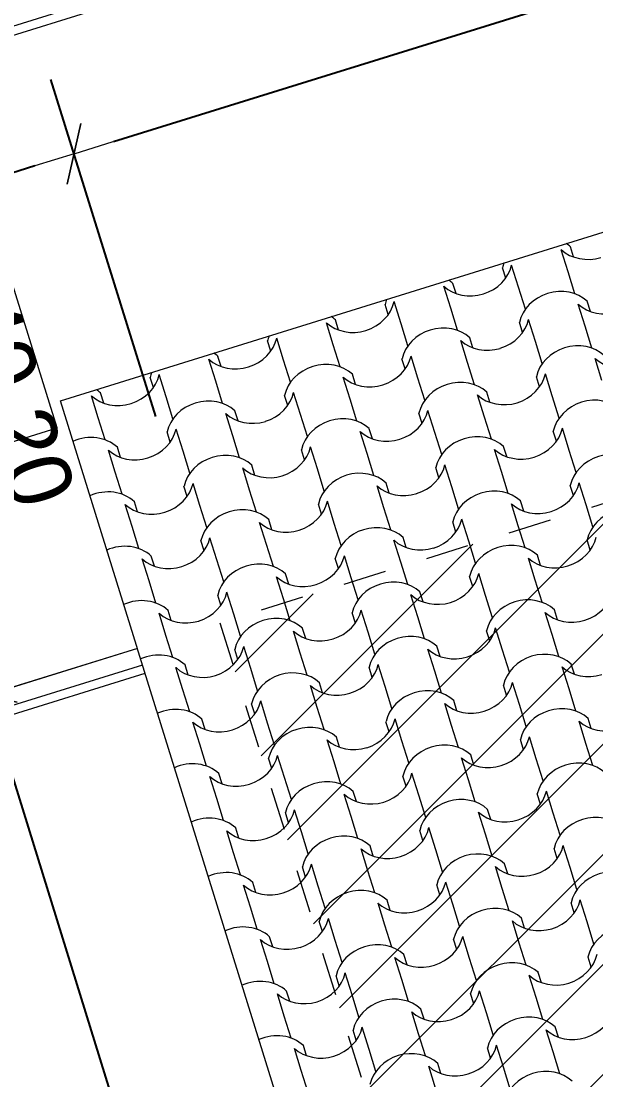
# Model space of a CAD drawing. Header units: metres. Extents: x -111189 to -108577, y -72951 to -72647.
# Drawn here: x -110197.781 to -110196.452, y -72657.891 to -72655.442 of the extents above; entities that cross this region are included whole.
import ezdxf

# ---------------------------------------------------------------- set-up
doc = ezdxf.new("R2010")
doc.units = ezdxf.units.M
doc.header["$MEASUREMENT"] = 0
doc.set_wipeout_variables(frame=1)
doc.linetypes.add('OTK - Traço Ponto', pattern=[0.2, 0.1, -0.05, 0, -0.05])
doc.linetypes.add('Wipeout_Contour', pattern=[1, 0, -1])
for name, color, linetype in [('00 - Cotas Implantação', 7, 'Continuous'), ('02 - PASSEIOS', 7, 'Continuous'), ('03 - COBERTURA', 7, 'Continuous'), ('03 - LAJES', 7, 'Continuous'), ('06 - ESCADAS _ GUARDAS', 7, 'Continuous'), ('07 - MUROS', 7, 'Continuous'), ('12 - COTAS ALTIMÉTRICAS', 7, 'Continuous'), ('13 - IMPLANTAÇÃO (apoio).Layer Apoio', 7, 'Continuous')]:
    doc.layers.add(name, color=color, linetype=linetype)
doc.styles.add('ESTILO_GERADO_2', font='malgunsl.ttf')
doc.styles.add('ESTILO_GERADO_3', font='AGENCYR.TTF')
doc.dimstyles.new('ESTILO_GERADO__1', dxfattribs={"dimtxt": 0.15, "dimasz": 0.095, "dimexe": 0.18, "dimexo": 0.5, "dimgap": 0, "dimtad": 1, "dimzin": 0, "dimdsep": 46, "dimtxsty": 'ESTILO_GERADO_2', "dimblk": 'ARROWHEAD_2', "dimblk1": 'ARROWHEAD_2', "dimblk2": 'ARROWHEAD_2', "dimcen": 0.09, "dimclrd": 7, "dimclre": 7, "dimclrt": 7, "dimadec": 0, "dimazin": 0, "dimtfac": 1, "dimtdec": 4, "dimtmove": 0, "dimatfit": 3, "dimfxl": 1, "dimtolj": 1, "dimtzin": 0, "dimarcsym": 0})

# ---------------------------------------------------------------- blocks, each defined once
blk = doc.blocks.new('Malha_3_1', base_point=(-111177.2485, -72920.6853))
at = {"color": 254, "linetype": 'Wipeout_Contour', "lineweight": 0, "ltscale": 531822.999304}
blk.add_wipeout([(-111177.2485, -72920.6853), (-111177.1758, -72920.8198), (-111172.8728, -72919.4822), (-111172.9173, -72919.3389)], dxfattribs=at).dxf.layer = '07 - MUROS'
blk = doc.blocks.new('Malha_8_1', base_point=(-111182.45, -72914.5203))
at = {"color": 254, "linetype": 'Wipeout_Contour', "lineweight": 0, "ltscale": 1861428.278801215}
blk.add_wipeout([(-111182.45, -72914.5203), (-111181.1398, -72916.9324), (-111179.283, -72920.3506), (-111178.6992, -72921.4255), (-111173.1932, -72931.5618), (-111171.3979, -72934.867), (-111163.9365, -72948.6033), (-111162.5896, -72948.18), (-111170.1617, -72934.1975), (-111171.9536, -72930.8885), (-111177.4458, -72920.7467), (-111178.0283, -72919.6711), (-111179.8807, -72916.2505), (-111181.0503, -72914.0907)], dxfattribs=at).dxf.layer = '02 - PASSEIOS'
blk = doc.blocks.new('Malha_12_1', base_point=(-111174.3436, -72914.76))
at = {"color": 254, "linetype": 'Wipeout_Contour', "lineweight": 0, "ltscale": 1063623.728961419}
blk.add_wipeout([(-111174.3436, -72914.76), (-111178.4921, -72916.0334), (-111177.5091, -72919.1956), (-111176.2586, -72918.8068), (-111170.9415, -72917.1539), (-111170.4962, -72918.5863), (-111169.5848, -72918.303), (-111170.9885, -72913.7301)], dxfattribs=at).dxf.layer = '07 - MUROS'
blk = doc.blocks.new('Laje_10_1', base_point=(-111163.6747, -72914.895))
at = {"layer": '03 - LAJES', "color": 7, "linetype": 'Continuous', "lineweight": 13, "flags": 128}
blk.add_lwpolyline([(-111173.1109, -72919.3991), (-111173.4069, -72919.4911), (-111173.8522, -72918.0588), (-111169.1635, -72916.6012)], dxfattribs=at)
blk = doc.blocks.new('Guarda_7_1', base_point=(-110957.0649, -73026.2797))
at = {"layer": '06 - ESCADAS _ GUARDAS', "color": 254, "linetype": 'Continuous', "lineweight": 13}
for p, q in [((-111169.1517, -72916.6394), (-111173.827, -72918.0928)), ((-111173.8211, -72918.1119), (-111169.1457, -72916.6585))]:
    blk.add_line(p, q, dxfattribs=at)
at = {"layer": '06 - ESCADAS _ GUARDAS', "color": 7, "linetype": 'Continuous', "lineweight": 13}
for p, q in [((-111169.1517, -72916.6394), (-111173.827, -72918.0928)), ((-111173.8211, -72918.1119), (-111169.1457, -72916.6585))]:
    blk.add_line(p, q, dxfattribs=at)
blk = doc.blocks.new('Laje_22_1', base_point=(-111173.9778, -72919.6686))
at = {"layer": '03 - LAJES', "color": 7, "linetype": 'Continuous', "lineweight": 13, "flags": 128}
blk.add_lwpolyline([(-111173.1109, -72919.3991), (-111173.9778, -72919.6686), (-111172.4194, -72924.682), (-111171.5524, -72924.4125)], dxfattribs=at)
blk = doc.blocks.new('Cotas de Nível_5_1', base_point=(-111173.5571, -72918.6706))
at = {"layer": '12 - COTAS ALTIMÉTRICAS', "color": 7, "linetype": 'Continuous', "lineweight": 5, "flags": 128}
blk.add_lwpolyline([(-111173.6395, -72918.4837), (-111173.4945, -72918.9501), (-111173.2967, -72918.8886), (-111173.4417, -72918.4222)], close=True, dxfattribs=at)
at = {"layer": '12 - COTAS ALTIMÉTRICAS', "color": 7, "lineweight": 5, "insert": (-111173.6037, -72918.5025), "char_height": 0.15, "attachment_point": 7, "rotation": 287.2685, "style": 'ESTILO_GERADO_3'}
blk.add_mtext('\\A1;{\\pql;\\fAgency FB|b0|i0|c0|p0;\\W1.000000;+40,20}', dxfattribs=at)
blk = doc.blocks.new('*X118', base_point=(-110957.0649, -73026.2797))
at = {"layer": '03 - COBERTURA', "color": 253, "linetype": 'Continuous', "lineweight": 9}
for p, q in [((-111172.1021, -72918.4935), (-111172.1094, -72918.4701)), ((-111172.1145, -72918.5276), (-111172.1304, -72918.4766)), ((-111172.2589, -72918.5423), (-111172.2662, -72918.5188)), ((-111172.2294, -72918.5633), (-111172.2452, -72918.5123)), ((-111172.0987, -72918.5786), (-111172.1145, -72918.5276)), ((-111172.3862, -72918.6121), (-111172.4021, -72918.5611)), ((-111172.3737, -72918.578), (-111172.381, -72918.5545)), ((-111172.2135, -72918.6143), (-111172.2294, -72918.5633)), ((-111172.5306, -72918.6267), (-111172.5379, -72918.6033)), ((-111172.501, -72918.6478), (-111172.5169, -72918.5968)), ((-111172.3703, -72918.6631), (-111172.3862, -72918.6121)), ((-111172.0754, -72918.6534), (-111172.0913, -72918.6024)), ((-111172.063, -72918.6193), (-111172.0703, -72918.5959)), ((-111172.6454, -72918.6624), (-111172.6527, -72918.639)), ((-111172.1902, -72918.6891), (-111172.2061, -72918.6381)), ((-111172.6578, -72918.6965), (-111172.6737, -72918.6455)), ((-111172.4851, -72918.6988), (-111172.501, -72918.6478)), ((-111172.2198, -72918.6681), (-111172.2271, -72918.6446)), ((-111172.0596, -72918.7044), (-111172.0754, -72918.6534)), ((-111172.8022, -72918.7112), (-111172.8095, -72918.6877)), ((-111172.7727, -72918.7322), (-111172.7885, -72918.6812)), ((-111172.3471, -72918.7379), (-111172.3629, -72918.6868)), ((-111172.3346, -72918.7038), (-111172.3419, -72918.6803)), ((-111172.1744, -72918.7401), (-111172.1902, -72918.6891)), ((-111172.642, -72918.7475), (-111172.6578, -72918.6965)), ((-111172.9295, -72918.781), (-111172.9454, -72918.73)), ((-111172.9171, -72918.7469), (-111172.9244, -72918.7234)), ((-111172.7568, -72918.7832), (-111172.7727, -72918.7322)), ((-111172.4915, -72918.7525), (-111172.4988, -72918.7291)), ((-111172.4619, -72918.7736), (-111172.4778, -72918.7225)), ((-111172.3312, -72918.7889), (-111172.3471, -72918.7379)), ((-111172.0363, -72918.7792), (-111172.0522, -72918.7282)), ((-111172.1511, -72918.8149), (-111172.167, -72918.7639)), ((-111173.0739, -72918.7956), (-111173.0812, -72918.7722)), ((-111173.0443, -72918.8167), (-111173.0602, -72918.7656)), ((-111172.9136, -72918.832), (-111172.9295, -72918.781)), ((-111172.6187, -72918.8223), (-111172.6346, -72918.7713)), ((-111172.6063, -72918.7882), (-111172.6136, -72918.7648)), ((-111172.446, -72918.8246), (-111172.4619, -72918.7736)), ((-111172.1807, -72918.7939), (-111172.188, -72918.7704)), ((-111173.1887, -72918.8313), (-111173.196, -72918.8079)), ((-111172.7336, -72918.858), (-111172.7494, -72918.807)), ((-111172.308, -72918.8637), (-111172.3238, -72918.8126)), ((-111172.2955, -72918.8296), (-111172.3028, -72918.8061)), ((-111173.2012, -72918.8654), (-111173.217, -72918.8144)), ((-111173.0285, -72918.8677), (-111173.0443, -72918.8167)), ((-111172.7631, -72918.837), (-111172.7704, -72918.8135)), ((-111172.6029, -72918.8733), (-111172.6187, -72918.8223)), ((-111172.1353, -72918.8659), (-111172.1511, -72918.8149)), ((-111172.8904, -72918.9068), (-111172.9063, -72918.8557)), ((-111172.878, -72918.8727), (-111172.8852, -72918.8492)), ((-111172.7177, -72918.909), (-111172.7336, -72918.858)), ((-111172.4524, -72918.8783), (-111172.4597, -72918.8549)), ((-111172.4228, -72918.8993), (-111172.4387, -72918.8483)), ((-111173.1853, -72918.9164), (-111173.2012, -72918.8654)), ((-111172.2921, -72918.9147), (-111172.308, -72918.8637)), ((-111173.0348, -72918.9214), (-111173.0421, -72918.898)), ((-111173.0052, -72918.9424), (-111173.0211, -72918.8914)), ((-111172.8745, -72918.9578), (-111172.8904, -72918.9068)), ((-111172.5796, -72918.9481), (-111172.5955, -72918.8971)), ((-111172.5672, -72918.914), (-111172.5745, -72918.8906)), ((-111172.4069, -72918.9504), (-111172.4228, -72918.8993)), ((-111172.1416, -72918.9197), (-111172.1489, -72918.8962)), ((-111172.112, -72918.9407), (-111172.1279, -72918.8897)), ((-111173.1496, -72918.9571), (-111173.1569, -72918.9337)), ((-111172.6945, -72918.9838), (-111172.7103, -72918.9328)), ((-111172.2564, -72918.9553), (-111172.2637, -72918.9319)), ((-111173.1621, -72918.9912), (-111173.1779, -72918.9402)), ((-111172.9894, -72918.9935), (-111173.0052, -72918.9424)), ((-111172.724, -72918.9628), (-111172.7313, -72918.9393)), ((-111172.5638, -72918.9991), (-111172.5796, -72918.9481)), ((-111172.2689, -72918.9894), (-111172.2847, -72918.9384)), ((-111172.0962, -72918.9917), (-111172.112, -72918.9407)), ((-111172.8513, -72919.0325), (-111172.8672, -72918.9815)), ((-111172.8389, -72918.9985), (-111172.8461, -72918.975)), ((-111172.6786, -72919.0348), (-111172.6945, -72918.9838)), ((-111172.4133, -72919.0041), (-111172.4206, -72918.9806)), ((-111172.3837, -72919.0251), (-111172.3996, -72918.9741)), ((-111173.1462, -72919.0422), (-111173.1621, -72918.9912)), ((-111172.253, -72919.0405), (-111172.2689, -72918.9894)), ((-111172.9957, -72919.0472), (-111173.003, -72919.0238)), ((-111172.9661, -72919.0682), (-111172.982, -72919.0172)), ((-111172.8354, -72919.0836), (-111172.8513, -72919.0325)), ((-111172.5405, -72919.0739), (-111172.5564, -72919.0229)), ((-111172.5281, -72919.0398), (-111172.5354, -72919.0163)), ((-111172.3678, -72919.0761), (-111172.3837, -72919.0251)), ((-111172.1025, -72919.0454), (-111172.1098, -72919.022)), ((-111172.0729, -72919.0665), (-111172.0888, -72919.0155)), ((-111172.2173, -72919.0811), (-111172.2246, -72919.0577)), ((-111173.123, -72919.117), (-111173.1388, -72919.066)), ((-111173.1105, -72919.0829), (-111173.1178, -72919.0594)), ((-111172.9503, -72919.1193), (-111172.9661, -72919.0682)), ((-111172.6849, -72919.0886), (-111172.6922, -72919.0651)), ((-111172.6554, -72919.1096), (-111172.6712, -72919.0586)), ((-111172.5247, -72919.1249), (-111172.5405, -72919.0739)), ((-111172.2298, -72919.1152), (-111172.2456, -72919.0642)), ((-111172.0571, -72919.1175), (-111172.0729, -72919.0665)), ((-111172.7998, -72919.1242), (-111172.807, -72919.1008)), ((-111172.3742, -72919.1299), (-111172.3815, -72919.1064)), ((-111172.3446, -72919.1509), (-111172.3605, -72919.0999)), ((-111173.1071, -72919.168), (-111173.123, -72919.117)), ((-111172.8122, -72919.1583), (-111172.8281, -72919.1073)), ((-111172.6395, -72919.1606), (-111172.6554, -72919.1096)), ((-111172.2139, -72919.1662), (-111172.2298, -72919.1152)), ((-111172.9566, -72919.173), (-111172.9639, -72919.1495)), ((-111172.927, -72919.194), (-111172.9429, -72919.143)), ((-111172.5014, -72919.1997), (-111172.5173, -72919.1487)), ((-111172.489, -72919.1656), (-111172.4963, -72919.1421)), ((-111172.3287, -72919.2019), (-111172.3446, -72919.1509)), ((-111172.0634, -72919.1712), (-111172.0707, -72919.1478)), ((-111172.7963, -72919.2094), (-111172.8122, -72919.1583)), ((-111173.0839, -72919.2428), (-111173.0997, -72919.1918)), ((-111173.0714, -72919.2087), (-111173.0787, -72919.1852)), ((-111172.9112, -72919.245), (-111172.927, -72919.194)), ((-111172.6458, -72919.2143), (-111172.6531, -72919.1909)), ((-111172.6163, -72919.2354), (-111172.6321, -72919.1844)), ((-111172.4856, -72919.2507), (-111172.5014, -72919.1997)), ((-111172.1907, -72919.241), (-111172.2065, -72919.19)), ((-111172.1782, -72919.2069), (-111172.1855, -72919.1835)), ((-111172.7606, -72919.25), (-111172.7679, -72919.2266)), ((-111172.3055, -72919.2767), (-111172.3214, -72919.2257)), ((-111173.068, -72919.2938), (-111173.0839, -72919.2428)), ((-111172.7731, -72919.2841), (-111172.789, -72919.2331)), ((-111172.6004, -72919.2864), (-111172.6163, -72919.2354)), ((-111172.3351, -72919.2557), (-111172.3424, -72919.2322)), ((-111172.1748, -72919.292), (-111172.1907, -72919.241)), ((-111172.9175, -72919.2988), (-111172.9248, -72919.2753)), ((-111172.8879, -72919.3198), (-111172.9038, -72919.2688)), ((-111172.4623, -72919.3255), (-111172.4782, -72919.2745)), ((-111172.4499, -72919.2914), (-111172.4572, -72919.2679)), ((-111172.2896, -72919.3277), (-111172.3055, -72919.2767)), ((-111172.7572, -72919.3351), (-111172.7731, -72919.2841)), ((-111173.0448, -72919.3686), (-111173.0606, -72919.3176)), ((-111173.0323, -72919.3345), (-111173.0396, -72919.311)), ((-111172.8721, -72919.3708), (-111172.8879, -72919.3198)), ((-111172.6067, -72919.3401), (-111172.614, -72919.3167)), ((-111172.5771, -72919.3612), (-111172.593, -72919.3101)), ((-111172.4465, -72919.3765), (-111172.4623, -72919.3255)), ((-111172.1516, -72919.3668), (-111172.1674, -72919.3158)), ((-111172.1391, -72919.3327), (-111172.1464, -72919.3093)), ((-111172.2664, -72919.4025), (-111172.2822, -72919.3515)), ((-111173.0289, -72919.4196), (-111173.0448, -72919.3686)), ((-111172.734, -72919.4099), (-111172.7498, -72919.3589)), ((-111172.7215, -72919.3758), (-111172.7288, -72919.3524)), ((-111172.5613, -72919.4122), (-111172.5771, -72919.3612)), ((-111172.296, -72919.3815), (-111172.3033, -72919.358)), ((-111172.1357, -72919.4178), (-111172.1516, -72919.3668)), ((-111172.8488, -72919.4456), (-111172.8647, -72919.3946)), ((-111172.4232, -72919.4513), (-111172.4391, -72919.4002)), ((-111172.4108, -72919.4172), (-111172.4181, -72919.3937)), ((-111172.8784, -72919.4246), (-111172.8857, -72919.4011)), ((-111172.7181, -72919.4609), (-111172.734, -72919.4099)), ((-111172.2505, -72919.4535), (-111172.2664, -72919.4025)), ((-111173.0056, -72919.4944), (-111173.0215, -72919.4433)), ((-111172.9932, -72919.4603), (-111173.0005, -72919.4368)), ((-111172.8329, -72919.4966), (-111172.8488, -72919.4456)), ((-111172.5676, -72919.4659), (-111172.5749, -72919.4425)), ((-111172.538, -72919.4869), (-111172.5539, -72919.4359)), ((-111172.1125, -72919.4926), (-111172.1283, -72919.4416)), ((-111172.1, -72919.4585), (-111172.1073, -72919.4351)), ((-111172.4074, -72919.5023), (-111172.4232, -72919.4513)), ((-111172.9898, -72919.5454), (-111173.0056, -72919.4944)), ((-111172.6949, -72919.5357), (-111172.7107, -72919.4847)), ((-111172.6824, -72919.5016), (-111172.6897, -72919.4782)), ((-111172.5222, -72919.538), (-111172.538, -72919.4869)), ((-111172.2569, -72919.5073), (-111172.2642, -72919.4838)), ((-111172.2273, -72919.5283), (-111172.2431, -72919.4773)), ((-111172.0966, -72919.5436), (-111172.1125, -72919.4926)), ((-111172.8097, -72919.5714), (-111172.8256, -72919.5204)), ((-111172.3717, -72919.543), (-111172.379, -72919.5195)), ((-111172.8393, -72919.5504), (-111172.8466, -72919.5269)), ((-111172.679, -72919.5867), (-111172.6949, -72919.5357)), ((-111172.3841, -72919.577), (-111172.4, -72919.526)), ((-111172.2114, -72919.5793), (-111172.2273, -72919.5283)), ((-111172.9665, -72919.6202), (-111172.9824, -72919.5691)), ((-111172.9541, -72919.5861), (-111172.9614, -72919.5626)), ((-111172.7938, -72919.6224), (-111172.8097, -72919.5714)), ((-111172.5285, -72919.5917), (-111172.5358, -72919.5683)), ((-111172.4989, -72919.6127), (-111172.5148, -72919.5617)), ((-111172.0734, -72919.6184), (-111172.0892, -72919.5674)), ((-111172.0609, -72919.5843), (-111172.0682, -72919.5608)), ((-111172.3683, -72919.6281), (-111172.3841, -72919.577)), ((-111172.9507, -72919.6712), (-111172.9665, -72919.6202)), ((-111172.6558, -72919.6615), (-111172.6716, -72919.6105)), ((-111172.6433, -72919.6274), (-111172.6506, -72919.6039)), ((-111172.4831, -72919.6638), (-111172.4989, -72919.6127)), ((-111172.2178, -72919.633), (-111172.2251, -72919.6096)), ((-111172.1882, -72919.6541), (-111172.204, -72919.6031)), ((-111172.0575, -72919.6694), (-111172.0734, -72919.6184)), ((-111172.3326, -72919.6687), (-111172.3399, -72919.6453)), ((-111172.8002, -72919.6762), (-111172.8075, -72919.6527)), ((-111172.7706, -72919.6972), (-111172.7865, -72919.6462)), ((-111172.6399, -72919.7125), (-111172.6558, -72919.6615)), ((-111172.345, -72919.7028), (-111172.3609, -72919.6518)), ((-111172.1723, -72919.7051), (-111172.1882, -72919.6541)), ((-111172.915, -72919.7118), (-111172.9223, -72919.6884)), ((-111172.4894, -72919.7175), (-111172.4967, -72919.694)), ((-111172.4598, -72919.7385), (-111172.4757, -72919.6875)), ((-111172.9274, -72919.7459), (-111172.9433, -72919.6949)), ((-111172.7547, -72919.7482), (-111172.7706, -72919.6972)), ((-111172.3292, -72919.7538), (-111172.345, -72919.7028)), ((-111172.6167, -72919.7873), (-111172.6325, -72919.7363)), ((-111172.6042, -72919.7532), (-111172.6115, -72919.7297)), ((-111172.444, -72919.7895), (-111172.4598, -72919.7385)), ((-111172.1787, -72919.7588), (-111172.186, -72919.7354)), ((-111172.1491, -72919.7799), (-111172.1649, -72919.7289)), ((-111172.9116, -72919.797), (-111172.9274, -72919.7459)), ((-111172.7611, -72919.8019), (-111172.7684, -72919.7785)), ((-111172.7315, -72919.823), (-111172.7474, -72919.772)), ((-111172.6008, -72919.8383), (-111172.6167, -72919.7873)), ((-111172.3059, -72919.8286), (-111172.3218, -72919.7776)), ((-111172.2935, -72919.7945), (-111172.3008, -72919.7711)), ((-111172.1332, -72919.8309), (-111172.1491, -72919.7799)), ((-111172.8759, -72919.8376), (-111172.8832, -72919.8142)), ((-111172.4207, -72919.8643), (-111172.4366, -72919.8133)), ((-111172.8883, -72919.8717), (-111172.9042, -72919.8207)), ((-111172.7156, -72919.874), (-111172.7315, -72919.823)), ((-111172.4503, -72919.8433), (-111172.4576, -72919.8198)), ((-111172.2901, -72919.8796), (-111172.3059, -72919.8286)), ((-111172.5776, -72919.9131), (-111172.5934, -72919.8621)), ((-111172.5651, -72919.879), (-111172.5724, -72919.8555)), ((-111172.4049, -72919.9153), (-111172.4207, -72919.8643)), ((-111172.1396, -72919.8846), (-111172.1468, -72919.8612)), ((-111172.11, -72919.9057), (-111172.1258, -72919.8546)), ((-111172.8725, -72919.9227), (-111172.8883, -72919.8717)), ((-111172.722, -72919.9277), (-111172.7293, -72919.9043)), ((-111172.6924, -72919.9488), (-111172.7083, -72919.8977)), ((-111172.5617, -72919.9641), (-111172.5776, -72919.9131)), ((-111172.2668, -72919.9544), (-111172.2827, -72919.9034)), ((-111172.2544, -72919.9203), (-111172.2617, -72919.8969)), ((-111172.0941, -72919.9567), (-111172.11, -72919.9057)), ((-111172.3816, -72919.9901), (-111172.3975, -72919.9391)), ((-111172.8492, -72919.9975), (-111172.8651, -72919.9465)), ((-111172.8368, -72919.9634), (-111172.8441, -72919.94)), ((-111172.6765, -72919.9998), (-111172.6924, -72919.9488)), ((-111172.4112, -72919.9691), (-111172.4185, -72919.9456)), ((-111172.251, -72920.0054), (-111172.2668, -72919.9544)), ((-111172.5385, -72920.0389), (-111172.5543, -72919.9878)), ((-111172.526, -72920.0048), (-111172.5333, -72919.9813)), ((-111172.1005, -72920.0104), (-111172.1077, -72919.987)), ((-111172.0709, -72920.0314), (-111172.0867, -72919.9804)), ((-111172.8334, -72920.0485), (-111172.8492, -72919.9975)), ((-111172.3658, -72920.0411), (-111172.3816, -72919.9901)), ((-111172.6829, -72920.0535), (-111172.6902, -72920.0301)), ((-111172.6533, -72920.0746), (-111172.6691, -72920.0235)), ((-111172.2277, -72920.0802), (-111172.2436, -72920.0292)), ((-111172.2153, -72920.0461), (-111172.2226, -72920.0227)), ((-111172.055, -72920.0825), (-111172.0709, -72920.0314)), ((-111172.5226, -72920.0899), (-111172.5385, -72920.0389)), ((-111172.8101, -72920.1233), (-111172.826, -72920.0723)), ((-111172.7977, -72920.0892), (-111172.805, -72920.0658)), ((-111172.6374, -72920.1256), (-111172.6533, -72920.0746)), ((-111172.3721, -72920.0949), (-111172.3794, -72920.0714)), ((-111172.3425, -72920.1159), (-111172.3584, -72920.0649)), ((-111172.2119, -72920.1312), (-111172.2277, -72920.0802)), ((-111172.4869, -72920.1306), (-111172.4942, -72920.1071)), ((-111172.7943, -72920.1743), (-111172.8101, -72920.1233)), ((-111172.4994, -72920.1646), (-111172.5152, -72920.1136)), ((-111172.3267, -72920.1669), (-111172.3425, -72920.1159)), ((-111172.0614, -72920.1362), (-111172.0686, -72920.1128)), ((-111172.6438, -72920.1793), (-111172.6511, -72920.1559)), ((-111172.6142, -72920.2003), (-111172.63, -72920.1493)), ((-111172.1886, -72920.206), (-111172.2045, -72920.155)), ((-111172.1762, -72920.1719), (-111172.1835, -72920.1484)), ((-111172.4835, -72920.2157), (-111172.4994, -72920.1646)), ((-111172.771, -72920.2491), (-111172.7869, -72920.1981)), ((-111172.7586, -72920.215), (-111172.7659, -72920.1916)), ((-111172.5983, -72920.2514), (-111172.6142, -72920.2003)), ((-111172.333, -72920.2207), (-111172.3403, -72920.1972)), ((-111172.3034, -72920.2417), (-111172.3193, -72920.1907)), ((-111172.1728, -72920.257), (-111172.1886, -72920.206)), ((-111172.4478, -72920.2563), (-111172.4551, -72920.2329)), ((-111172.7552, -72920.3001), (-111172.771, -72920.2491)), ((-111172.4603, -72920.2904), (-111172.4761, -72920.2394)), ((-111172.2876, -72920.2927), (-111172.3034, -72920.2417)), ((-111172.6047, -72920.3051), (-111172.612, -72920.2816)), ((-111172.5751, -72920.3261), (-111172.5909, -72920.2751)), ((-111172.1495, -72920.3318), (-111172.1654, -72920.2808)), ((-111172.1371, -72920.2977), (-111172.1444, -72920.2742)), ((-111172.4444, -72920.3415), (-111172.4603, -72920.2904)), ((-111172.7319, -72920.3749), (-111172.7478, -72920.3239)), ((-111172.7195, -72920.3408), (-111172.7268, -72920.3173)), ((-111172.5592, -72920.3771), (-111172.5751, -72920.3261)), ((-111172.2939, -72920.3464), (-111172.3012, -72920.323)), ((-111172.2643, -72920.3675), (-111172.2802, -72920.3165)), ((-111172.1337, -72920.3828), (-111172.1495, -72920.3318)), ((-111172.7161, -72920.4259), (-111172.7319, -72920.3749)), ((-111172.4212, -72920.4162), (-111172.437, -72920.3652)), ((-111172.4087, -72920.3821), (-111172.416, -72920.3587)), ((-111172.2485, -72920.4185), (-111172.2643, -72920.3675))]:
    blk.add_line(p, q, dxfattribs=at)
for centre, major_axis, start_param, end_param in [((-111172.1771, -72918.529), (0.0878, 0.0273), 0.466079, 0.612828), ((-111172.0626, -72918.417), (0.0883, 0.0274), 3.612631, 4.709413), ((-111172.3348, -72918.5017), (0.0883, 0.0274), 4.715365, 5.812147), ((-111172.1771, -72918.529), (0.0878, 0.0273), 2.528764, 2.675513), ((-111172.3343, -72918.5015), (0.0883, 0.0274), 3.612631, 4.709413), ((-111172.4487, -72918.6135), (0.0878, 0.0273), 0.466079, 0.612828), ((-111172.138, -72918.6548), (0.0878, 0.0273), 0.466079, 2.675513), ((-111172.4487, -72918.6135), (0.0878, 0.0273), 2.528764, 2.675513), ((-111172.6065, -72918.5861), (0.0883, 0.0274), 4.715365, 5.812147), ((-111172.0235, -72918.5428), (0.0883, 0.0274), 3.612631, 4.709413), ((-111172.7204, -72918.6979), (0.0878, 0.0273), 0.466079, 0.612828), ((-111172.2957, -72918.6274), (0.0883, 0.0274), 4.715365, 5.812147), ((-111172.6059, -72918.5859), (0.0883, 0.0274), 3.612631, 4.709413), ((-111172.4096, -72918.7393), (0.0878, 0.0273), 0.466079, 2.675513), ((-111172.8781, -72918.6705), (0.0883, 0.0274), 4.715365, 5.812147), ((-111172.7204, -72918.6979), (0.0878, 0.0273), 2.528764, 2.675513), ((-111172.2952, -72918.6273), (0.0883, 0.0274), 3.612631, 4.709413), ((-111172.0989, -72918.7806), (0.0878, 0.0273), 0.466079, 2.675513), ((-111172.8776, -72918.6704), (0.0883, 0.0274), 3.612631, 4.709413), ((-111172.992, -72918.7824), (0.0878, 0.0273), 0.466079, 0.612828), ((-111172.6813, -72918.8237), (0.0878, 0.0273), 0.466079, 2.675513), ((-111172.5674, -72918.7119), (0.0883, 0.0274), 4.715365, 5.812147), ((-111171.9844, -72918.6686), (0.0883, 0.0274), 3.612631, 4.709413), ((-111172.992, -72918.7824), (0.0878, 0.0273), 2.528764, 2.675513), ((-111172.2566, -72918.7532), (0.0883, 0.0274), 4.715365, 5.812147), ((-111173.1498, -72918.755), (0.0883, 0.0274), 4.715365, 5.812147), ((-111172.5668, -72918.7117), (0.0883, 0.0274), 3.612631, 4.709413), ((-111172.3705, -72918.865), (0.0878, 0.0273), 0.466079, 2.675513), ((-111173.2637, -72918.8668), (0.0878, 0.0273), 0.466079, 0.612828), ((-111172.839, -72918.7963), (0.0883, 0.0274), 4.715365, 5.812147), ((-111172.2561, -72918.7531), (0.0883, 0.0274), 3.612631, 4.709413), ((-111173.1493, -72918.7548), (0.0883, 0.0274), 3.612631, 4.709413), ((-111172.9529, -72918.9082), (0.0878, 0.0273), 0.466079, 2.675513), ((-111172.0597, -72918.9064), (0.0878, 0.0273), 0.466079, 2.675513), ((-111172.8385, -72918.7962), (0.0883, 0.0274), 3.612631, 4.709413), ((-111172.6422, -72918.9495), (0.0878, 0.0273), 0.466079, 2.675513), ((-111172.5283, -72918.8377), (0.0883, 0.0274), 4.715365, 5.812147), ((-111173.2246, -72918.9926), (0.0878, 0.0273), 0.466079, 1.703025), ((-111173.1107, -72918.8808), (0.0883, 0.0274), 4.715365, 5.812147), ((-111172.5277, -72918.8375), (0.0883, 0.0274), 3.612631, 4.709413), ((-111172.3314, -72918.9908), (0.0878, 0.0273), 0.466079, 2.675513), ((-111172.2175, -72918.879), (0.0883, 0.0274), 4.715365, 5.812147), ((-111172.7999, -72918.9221), (0.0883, 0.0274), 4.715365, 5.812147), ((-111173.1101, -72918.8806), (0.0883, 0.0274), 3.612631, 4.709413), ((-111172.9138, -72919.0339), (0.0878, 0.0273), 0.466079, 2.675513), ((-111172.217, -72918.8789), (0.0883, 0.0274), 3.612631, 4.709413), ((-111172.0206, -72919.0322), (0.0878, 0.0273), 0.466079, 2.675513), ((-111172.7994, -72918.922), (0.0883, 0.0274), 3.612631, 4.709413), ((-111172.4892, -72918.9635), (0.0883, 0.0274), 4.715365, 5.812147), ((-111172.6031, -72919.0753), (0.0878, 0.0273), 0.466079, 2.675513), ((-111173.1855, -72919.1184), (0.0878, 0.0273), 0.466079, 1.703025), ((-111173.0716, -72919.0066), (0.0883, 0.0274), 4.715365, 5.812147), ((-111172.4886, -72918.9633), (0.0883, 0.0274), 3.612631, 4.709413), ((-111172.2923, -72919.1166), (0.0878, 0.0273), 0.466079, 2.675513), ((-111172.1784, -72919.0048), (0.0883, 0.0274), 4.715365, 5.812147), ((-111173.071, -72919.0064), (0.0883, 0.0274), 3.612631, 4.709413), ((-111172.8747, -72919.1597), (0.0878, 0.0273), 0.466079, 2.675513), ((-111172.7608, -72919.0479), (0.0883, 0.0274), 4.715365, 5.812147), ((-111172.1779, -72919.0046), (0.0883, 0.0274), 3.612631, 4.709413), ((-111171.9815, -72919.158), (0.0878, 0.0273), 0.466079, 2.675513), ((-111172.4501, -72919.0893), (0.0883, 0.0274), 4.715365, 5.812147), ((-111172.7603, -72919.0478), (0.0883, 0.0274), 3.612631, 4.709413), ((-111172.564, -72919.2011), (0.0878, 0.0273), 0.466079, 2.675513), ((-111173.1464, -72919.2442), (0.0878, 0.0273), 0.466079, 1.703025), ((-111173.0325, -72919.1324), (0.0883, 0.0274), 4.715365, 5.812147), ((-111172.4495, -72919.0891), (0.0883, 0.0274), 3.612631, 4.709413), ((-111172.2532, -72919.2424), (0.0878, 0.0273), 0.466079, 2.675513), ((-111172.1393, -72919.1306), (0.0883, 0.0274), 4.715365, 5.812147), ((-111173.0319, -72919.1322), (0.0883, 0.0274), 3.612631, 4.709413), ((-111172.8356, -72919.2855), (0.0878, 0.0273), 0.466079, 2.675513), ((-111172.7217, -72919.1737), (0.0883, 0.0274), 4.715365, 5.812147), ((-111172.1388, -72919.1304), (0.0883, 0.0274), 3.612631, 4.709413), ((-111172.4109, -72919.215), (0.0883, 0.0274), 4.715365, 5.812147), ((-111172.7212, -72919.1735), (0.0883, 0.0274), 3.612631, 4.709413), ((-111172.5249, -72919.3269), (0.0878, 0.0273), 0.466079, 2.675513), ((-111172.9934, -72919.2582), (0.0883, 0.0274), 4.715365, 5.812147), ((-111172.4104, -72919.2149), (0.0883, 0.0274), 3.612631, 4.709413), ((-111172.1002, -72919.2564), (0.0883, 0.0274), 4.715365, 5.812147), ((-111173.1073, -72919.37), (0.0878, 0.0273), 0.466079, 1.703025), ((-111172.2141, -72919.3682), (0.0878, 0.0273), 0.466079, 2.675513), ((-111172.9928, -72919.258), (0.0883, 0.0274), 3.612631, 4.709413), ((-111172.7965, -72919.4113), (0.0878, 0.0273), 0.466079, 2.675513), ((-111172.6826, -72919.2995), (0.0883, 0.0274), 4.715365, 5.812147), ((-111172.0997, -72919.2562), (0.0883, 0.0274), 3.612631, 4.709413), ((-111172.3718, -72919.3408), (0.0883, 0.0274), 4.715365, 5.812147), ((-111172.6821, -72919.2993), (0.0883, 0.0274), 3.612631, 4.709413), ((-111172.4858, -72919.4527), (0.0878, 0.0273), 0.466079, 2.675513), ((-111172.9543, -72919.3839), (0.0883, 0.0274), 4.715365, 5.812147), ((-111172.3713, -72919.3407), (0.0883, 0.0274), 3.612631, 4.709413), ((-111173.0682, -72919.4958), (0.0878, 0.0273), 0.466079, 1.703025), ((-111172.175, -72919.494), (0.0878, 0.0273), 0.466079, 2.675513), ((-111172.9537, -72919.3838), (0.0883, 0.0274), 3.612631, 4.709413), ((-111172.7574, -72919.5371), (0.0878, 0.0273), 0.466079, 2.675513), ((-111172.6435, -72919.4253), (0.0883, 0.0274), 4.715365, 5.812147), ((-111172.0606, -72919.382), (0.0883, 0.0274), 3.612631, 4.709413), ((-111172.643, -72919.4251), (0.0883, 0.0274), 3.612631, 4.709413), ((-111172.4466, -72919.5784), (0.0878, 0.0273), 0.466079, 2.675513), ((-111172.3327, -72919.4666), (0.0883, 0.0274), 4.715365, 5.812147), ((-111172.9152, -72919.5097), (0.0883, 0.0274), 4.715365, 5.812147), ((-111173.0291, -72919.6215), (0.0878, 0.0273), 0.466079, 1.703025), ((-111172.3322, -72919.4665), (0.0883, 0.0274), 3.612631, 4.709413), ((-111172.1359, -72919.6198), (0.0878, 0.0273), 0.466079, 2.675513), ((-111172.9146, -72919.5096), (0.0883, 0.0274), 3.612631, 4.709413), ((-111172.6044, -72919.5511), (0.0883, 0.0274), 4.715365, 5.812147), ((-111172.0215, -72919.5078), (0.0883, 0.0274), 3.612631, 4.709413), ((-111172.7183, -72919.6629), (0.0878, 0.0273), 0.466079, 2.675513), ((-111172.6039, -72919.5509), (0.0883, 0.0274), 3.612631, 4.709413), ((-111172.4075, -72919.7042), (0.0878, 0.0273), 0.466079, 2.675513), ((-111172.2936, -72919.5924), (0.0883, 0.0274), 4.715365, 5.812147), ((-111172.99, -72919.7473), (0.0878, 0.0273), 0.466079, 1.703025), ((-111172.8761, -72919.6355), (0.0883, 0.0274), 4.715365, 5.812147), ((-111172.2931, -72919.5922), (0.0883, 0.0274), 3.612631, 4.709413), ((-111172.0968, -72919.7456), (0.0878, 0.0273), 0.466079, 2.675513), ((-111172.5653, -72919.6769), (0.0883, 0.0274), 4.715365, 5.812147), ((-111172.8755, -72919.6354), (0.0883, 0.0274), 3.612631, 4.709413), ((-111172.6792, -72919.7887), (0.0878, 0.0273), 0.466079, 2.675513), ((-111172.5648, -72919.6767), (0.0883, 0.0274), 3.612631, 4.709413), ((-111172.3684, -72919.83), (0.0878, 0.0273), 0.466079, 2.675513), ((-111172.2545, -72919.7182), (0.0883, 0.0274), 4.715365, 5.812147), ((-111172.9509, -72919.8731), (0.0878, 0.0273), 0.466079, 1.703025), ((-111172.837, -72919.7613), (0.0883, 0.0274), 4.715365, 5.812147), ((-111172.254, -72919.718), (0.0883, 0.0274), 3.612631, 4.709413), ((-111172.0577, -72919.8714), (0.0878, 0.0273), 0.466079, 2.675513), ((-111172.5262, -72919.8026), (0.0883, 0.0274), 4.715365, 5.812147), ((-111172.8364, -72919.7611), (0.0883, 0.0274), 3.612631, 4.709413), ((-111172.6401, -72919.9145), (0.0878, 0.0273), 0.466079, 2.675513), ((-111172.5257, -72919.8025), (0.0883, 0.0274), 3.612631, 4.709413), ((-111172.2154, -72919.844), (0.0883, 0.0274), 4.715365, 5.812147), ((-111172.3293, -72919.9558), (0.0878, 0.0273), 0.466079, 2.675513), ((-111172.9118, -72919.9989), (0.0878, 0.0273), 0.466079, 1.703025), ((-111172.7979, -72919.8871), (0.0883, 0.0274), 4.715365, 5.812147), ((-111172.2149, -72919.8438), (0.0883, 0.0274), 3.612631, 4.709413), ((-111172.0186, -72919.9972), (0.0878, 0.0273), 0.466079, 2.675513), ((-111172.4871, -72919.9284), (0.0883, 0.0274), 4.715365, 5.812147), ((-111172.7973, -72919.8869), (0.0883, 0.0274), 3.612631, 4.709413), ((-111172.601, -72920.0403), (0.0878, 0.0273), 0.466079, 2.675513), ((-111172.4866, -72919.9283), (0.0883, 0.0274), 3.612631, 4.709413), ((-111172.1763, -72919.9698), (0.0883, 0.0274), 4.715365, 5.812147), ((-111172.2902, -72920.0816), (0.0878, 0.0273), 0.466079, 2.675513), ((-111172.8727, -72920.1247), (0.0878, 0.0273), 0.466079, 1.703025), ((-111172.7587, -72920.0129), (0.0883, 0.0274), 4.715365, 5.812147), ((-111172.1758, -72919.9696), (0.0883, 0.0274), 3.612631, 4.709413), ((-111171.9795, -72920.1229), (0.0878, 0.0273), 0.466079, 2.675513), ((-111172.7582, -72920.0127), (0.0883, 0.0274), 3.612631, 4.709413), ((-111172.5619, -72920.166), (0.0878, 0.0273), 0.466079, 2.675513), ((-111172.448, -72920.0542), (0.0883, 0.0274), 4.715365, 5.812147), ((-111172.1372, -72920.0956), (0.0883, 0.0274), 4.715365, 5.812147), ((-111172.4475, -72920.0541), (0.0883, 0.0274), 3.612631, 4.709413), ((-111172.2511, -72920.2074), (0.0878, 0.0273), 0.466079, 2.675513), ((-111172.7196, -72920.1387), (0.0883, 0.0274), 4.715365, 5.812147), ((-111172.1367, -72920.0954), (0.0883, 0.0274), 3.612631, 4.709413), ((-111172.8335, -72920.2505), (0.0878, 0.0273), 0.466079, 1.703025), ((-111172.7191, -72920.1385), (0.0883, 0.0274), 3.612631, 4.709413), ((-111172.5228, -72920.2918), (0.0878, 0.0273), 0.466079, 2.675513), ((-111172.4089, -72920.18), (0.0883, 0.0274), 4.715365, 5.812147), ((-111172.0981, -72920.2214), (0.0883, 0.0274), 4.715365, 5.812147), ((-111172.4084, -72920.1799), (0.0883, 0.0274), 3.612631, 4.709413), ((-111172.212, -72920.3332), (0.0878, 0.0273), 0.466079, 2.675513), ((-111172.6805, -72920.2645), (0.0883, 0.0274), 4.715365, 5.812147), ((-111172.0976, -72920.2212), (0.0883, 0.0274), 3.612631, 4.709413), ((-111172.7944, -72920.3763), (0.0878, 0.0273), 0.466079, 1.703025), ((-111172.68, -72920.2643), (0.0883, 0.0274), 3.612631, 4.709413), ((-111172.4837, -72920.4176), (0.0878, 0.0273), 0.466079, 2.675513), ((-111172.3698, -72920.3058), (0.0883, 0.0274), 4.715365, 5.812147), ((-111172.3693, -72920.3056), (0.0883, 0.0274), 3.612631, 4.709413), ((-111172.1729, -72920.459), (0.0878, 0.0273), 0.466079, 2.675513)]:
    blk.add_ellipse(centre, major_axis=major_axis, ratio=0.876216, start_param=start_param, end_param=end_param, dxfattribs=at)
blk = doc.blocks.new('Cobertura_1_1', base_point=(-111163.2146, -72915.6944))
at = {"layer": '03 - COBERTURA', "color": 7, "linetype": 'Continuous', "lineweight": 13, "flags": 128}
for points in [[(-111173.289, -72918.8262), (-111163.2146, -72915.6944)], [(-111172.3317, -72921.9058), (-111173.289, -72918.8262)]]:
    blk.add_lwpolyline(points, dxfattribs=at)
at = {"layer": '03 - COBERTURA', "color": 7, "linetype": 'Continuous', "lineweight": 13}
blk.add_blockref('*X118', (-110957.0649, -73026.2797), dxfattribs=at)
blk = doc.blocks.new('Guarda_8_1', base_point=(-110957.0649, -73026.2797))
at = {"layer": '06 - ESCADAS _ GUARDAS', "color": 254, "linetype": 'Continuous', "lineweight": 13}
for p, q in [((-111173.099, -72919.4373), (-111173.9278, -72919.6949)), ((-111173.9027, -72919.7081), (-111173.0931, -72919.4564))]:
    blk.add_line(p, q, dxfattribs=at)
at = {"layer": '06 - ESCADAS _ GUARDAS', "color": 7, "linetype": 'Continuous', "lineweight": 13}
for p, q in [((-111173.099, -72919.4373), (-111173.9278, -72919.6949)), ((-111173.9027, -72919.7081), (-111173.0931, -72919.4564))]:
    blk.add_line(p, q, dxfattribs=at)
blk = doc.blocks.new('ARROWHEAD_2')
at = {"color": 0, "linetype": 'Continuous', "lineweight": 0}
for p, q in [((-0.378, -0.655), (0.378, 0.655)), ((0, 0), (-1, 0))]:
    blk.add_line(p, q, dxfattribs=at)
blk = doc.blocks.new('*D3286')
at = {"layer": '00 - Cotas Implantação', "color": 7, "linetype": 'Continuous', "lineweight": -2, "transparency": 16777216}
for p, q in [((-110187.7773, -72653.3434), (-110188.0195, -72652.5641)), ((-110188.0568, -72652.7642), (-110192.5868, -72654.1724)), ((-110197.5678, -72655.7208), (-110192.9747, -72654.293)), ((-110197.4697, -72656.3564), (-110197.712, -72655.5772))]:
    blk.add_line(p, q, dxfattribs=at)
at = {"layer": 'Defpoints', "color": 0, "linetype": 'Continuous', "transparency": 16777216}
for p in [(-110187.6288, -72653.8209), (-110197.6586, -72655.749), (-110197.3213, -72656.8339)]:
    blk.add_point(p, dxfattribs=at)
at = {"layer": '00 - Cotas Implantação', "color": 7, "linetype": 'Continuous', "lineweight": -2, "transparency": 16777216, "xscale": 0.095, "yscale": 0.095, "zscale": 0.095}
for p, rotation in [((-110187.9661, -72652.736), 17.26850926959923), ((-110197.6586, -72655.749), 197.2685092695993)]:
    blk.add_blockref('ARROWHEAD_2', p, dxfattribs=dict(at, rotation=rotation))
at = {"layer": '00 - Cotas Implantação', "color": 7, "linetype": 'Continuous', "lineweight": 5, "transparency": 16777216, "insert": (-110192.7807, -72654.2327), "char_height": 0.15, "attachment_point": 5, "rotation": 17.2685, "style": 'ESTILO_GERADO_2'}
blk.add_mtext('\\A1;10.15', dxfattribs=at)
blk = doc.blocks.new('*D3287')
at = {"layer": '00 - Cotas Implantação', "color": 7, "linetype": 'Continuous', "lineweight": -2, "transparency": 16777216}
for p, q in [((-110197.4697, -72656.3564), (-110197.712, -72655.5772)), ((-110197.7493, -72655.7772), (-110199.8018, -72656.4153)), ((-110202.2068, -72657.1629), (-110200.1594, -72656.5265)), ((-110202.2869, -72657.2256), (-110202.351, -72657.0192))]:
    blk.add_line(p, q, dxfattribs=at)
at = {"layer": 'Defpoints', "color": 0, "linetype": 'Continuous', "transparency": 16777216}
for p in [(-110197.3213, -72656.8339), (-110202.2976, -72657.1911), (-110202.1384, -72657.703)]:
    blk.add_point(p, dxfattribs=at)
at = {"layer": '00 - Cotas Implantação', "color": 7, "linetype": 'Continuous', "lineweight": -2, "transparency": 16777216, "xscale": 0.095, "yscale": 0.095, "zscale": 0.095}
for p, rotation in [((-110197.6586, -72655.749), 17.26850926959923), ((-110202.2976, -72657.1911), 197.2685092695993)]:
    blk.add_blockref('ARROWHEAD_2', p, dxfattribs=dict(at, rotation=rotation))
at = {"layer": '00 - Cotas Implantação', "color": 7, "linetype": 'Continuous', "lineweight": 5, "transparency": 16777216, "insert": (-110199.9806, -72656.4709), "char_height": 0.15, "attachment_point": 5, "rotation": 17.2685, "style": 'ESTILO_GERADO_2'}
blk.add_mtext('\\A1;4.86', dxfattribs=at)
blk = doc.blocks.new('*D3293')
at = {"layer": '00 - Cotas Implantação', "color": 7, "linetype": 'Continuous', "lineweight": -2, "transparency": 16777216}
for p, q in [((-110197.7988, -72656.9823), (-110198.0322, -72657.0549)), ((-110197.8322, -72657.0922), (-110197.1335, -72659.3397)), ((-110196.3301, -72661.9241), (-110197.029, -72659.6757)), ((-110196.2403, -72661.9957), (-110196.4738, -72662.0683))]:
    blk.add_line(p, q, dxfattribs=at)
at = {"layer": 'Defpoints', "color": 0, "linetype": 'Continuous', "transparency": 16777216}
for p in [(-110197.3213, -72656.8339), (-110197.8604, -72657.0015), (-110195.7629, -72661.8473)]:
    blk.add_point(p, dxfattribs=at)
at = {"layer": '00 - Cotas Implantação', "color": 7, "linetype": 'Continuous', "lineweight": -2, "transparency": 16777216, "xscale": 0.095, "yscale": 0.095, "zscale": 0.095}
for p, rotation in [((-110197.8604, -72657.0015), 107.2685052646619), ((-110196.3019, -72662.0148), 287.2685052646619)]:
    blk.add_blockref('ARROWHEAD_2', p, dxfattribs=dict(at, rotation=rotation))
at = {"layer": '00 - Cotas Implantação', "color": 7, "linetype": 'Continuous', "lineweight": 5, "transparency": 16777216, "insert": (-110197.0813, -72659.5077), "char_height": 0.15, "attachment_point": 5, "rotation": 287.2685, "style": 'ESTILO_GERADO_2'}
blk.add_mtext('\\A1;5.25', dxfattribs=at)
blk = doc.blocks.new('*D3294')
at = {"layer": '00 - Cotas Implantação', "color": 7, "linetype": 'Continuous', "lineweight": -2, "transparency": 16777216}
for p, q in [((-110201.6552, -72653.1456), (-110199.1159, -72652.3562)), ((-110199.2596, -72652.5004), (-110198.6186, -72654.5623)), ((-110197.8886, -72656.9108), (-110198.5212, -72654.8756)), ((-110197.7988, -72656.9823), (-110198.0322, -72657.0549))]:
    blk.add_line(p, q, dxfattribs=at)
at = {"layer": 'Defpoints', "color": 0, "linetype": 'Continuous', "transparency": 16777216}
for p in [(-110199.2878, -72652.4097), (-110202.1327, -72653.2941), (-110197.3213, -72656.8339)]:
    blk.add_point(p, dxfattribs=at)
at = {"layer": '00 - Cotas Implantação', "color": 7, "linetype": 'Continuous', "lineweight": -2, "transparency": 16777216, "xscale": 0.095, "yscale": 0.095, "zscale": 0.095}
for p, rotation in [((-110199.2878, -72652.4097), 107.2685052646619), ((-110197.8604, -72657.0015), 287.2685052646619)]:
    blk.add_blockref('ARROWHEAD_2', p, dxfattribs=dict(at, rotation=rotation))
at = {"layer": '00 - Cotas Implantação', "color": 7, "linetype": 'Continuous', "lineweight": 5, "transparency": 16777216, "insert": (-110198.5699, -72654.719), "char_height": 0.15, "attachment_point": 5, "rotation": 287.2685, "style": 'ESTILO_GERADO_2'}
blk.add_mtext('\\A1;4.81', dxfattribs=at)

msp = doc.modelspace()

# ---------------------------------------------------------------- block references
at = {"layer": '07 - MUROS', "color": 7, "lineweight": 13}
msp.add_blockref('Malha_3_1', (-110201.6499, -72658.1795), dxfattribs=at)

# ---------------------------------------------------------------- next in the draw order: block references
at = {"layer": '02 - PASSEIOS', "color": 7, "lineweight": 13}
msp.add_blockref('Malha_8_1', (-110206.8514, -72652.0145), dxfattribs=at)

# ---------------------------------------------------------------- next in the draw order: block references
at = {"layer": '03 - LAJES', "color": 7, "linetype": 'Continuous', "lineweight": 13}
msp.add_blockref('Laje_22_1', (-110198.3792, -72657.1628), dxfattribs=at)
at = {"layer": '06 - ESCADAS _ GUARDAS', "color": 7, "linetype": 'Continuous', "lineweight": 13}
msp.add_blockref('Guarda_8_1', (-109981.4663, -72763.7739), dxfattribs=at)
at = {"layer": '07 - MUROS', "color": 7, "lineweight": 13}
msp.add_blockref('Malha_12_1', (-110198.745, -72652.2541), dxfattribs=at)

# ---------------------------------------------------------------- next in the draw order: dimensions: what is measured, and where the dimension line sits
at = {"layer": '00 - Cotas Implantação', "color": 7, "linetype": 'Continuous', "lineweight": 5}
dim = msp.add_linear_dim(base=(-110197.8604, -72657.0015), p1=(-110195.7629, -72661.8473), p2=(-110197.3213, -72656.8339), angle=107.2685, dimstyle='ESTILO_GERADO__1', dxfattribs=at)
dim.commit()
dim.dimension.update_dxf_attribs({"geometry": '*D3293', "text_midpoint": (-110197.0813, -72659.5077), "dimtype": 160, "text_rotation": 287.2685})

# ---------------------------------------------------------------- next in the draw order: hatches: boundary and pattern name
at = {"layer": '13 - IMPLANTAÇÃO (apoio).Layer Apoio', "linetype": 'Continuous', "lineweight": 13}
h = msp.add_hatch(dxfattribs=at)
h.set_pattern_fill('MASONRY_BLOCK_0001', color=134, style=0, pattern_type=2)
h.set_pattern_definition([(45, (-110190.99825, -72660.07814), (-0.1272792, 0.1272792), [])])
h.paths.add_polyline_path([(-110197.3213, -72656.8339), (-110195.7629, -72661.8473), (-110195.5233, -72661.7728), (-110194.1281, -72666.2609), (-110184.6752, -72663.3224), (-110187.6288, -72653.8209)])

# ---------------------------------------------------------------- next in the draw order: linework, layer by layer
at = {"layer": '13 - IMPLANTAÇÃO (apoio).Layer Apoio', "color": 134, "linetype": 'OTK - Traço Ponto', "lineweight": 13, "flags": 128}
msp.add_lwpolyline([(-110197.3213, -72656.8339), (-110195.7629, -72661.8473), (-110195.5233, -72661.7728), (-110194.1281, -72666.2609), (-110184.6752, -72663.3224), (-110187.6288, -72653.8209)], close=True, dxfattribs=at)

# ---------------------------------------------------------------- next in the draw order: block references
at = {"layer": '03 - COBERTURA', "color": 7, "linetype": 'Continuous', "lineweight": 13}
msp.add_blockref('Cobertura_1_1', (-110187.616, -72653.1886), dxfattribs=at)
at = {"layer": '03 - LAJES', "color": 7, "linetype": 'Continuous', "lineweight": 13}
msp.add_blockref('Laje_10_1', (-110188.0761, -72652.3891), dxfattribs=at)
at = {"layer": '06 - ESCADAS _ GUARDAS', "color": 7, "linetype": 'Continuous', "lineweight": 13}
msp.add_blockref('Guarda_7_1', (-109981.4663, -72763.7739), dxfattribs=at)
at = {"layer": '12 - COTAS ALTIMÉTRICAS', "color": 7, "lineweight": 5}
msp.add_blockref('Cotas de Nível_5_1', (-110197.9585, -72656.1647), dxfattribs=at)

# ---------------------------------------------------------------- next in the draw order: dimensions: what is measured, and where the dimension line sits
at = {"layer": '00 - Cotas Implantação', "color": 7, "linetype": 'Continuous', "lineweight": 5}
for base, p1, p2, angle, picture, middle, turn in [((-110199.2878, -72652.4097), (-110197.3213, -72656.8339), (-110202.1327, -72653.2941), 107.2685, '*D3294', (-110198.5699, -72654.719), 287.2685), ((-110197.6586, -72655.749), (-110187.6288, -72653.8209), (-110197.3213, -72656.8339), 197.2685, '*D3286', (-110192.7807, -72654.2327), 17.2685), ((-110202.2976, -72657.1911), (-110197.3213, -72656.8339), (-110202.1384, -72657.703), 197.2685, '*D3287', (-110199.9806, -72656.4709), 17.2685)]:
    dim = msp.add_linear_dim(base=base, p1=p1, p2=p2, angle=angle, dimstyle='ESTILO_GERADO__1', dxfattribs=at)
    dim.commit()
    dim.dimension.update_dxf_attribs({"geometry": picture, "text_midpoint": middle, "dimtype": 160, "text_rotation": turn})

doc.saveas('drawing.dxf')
